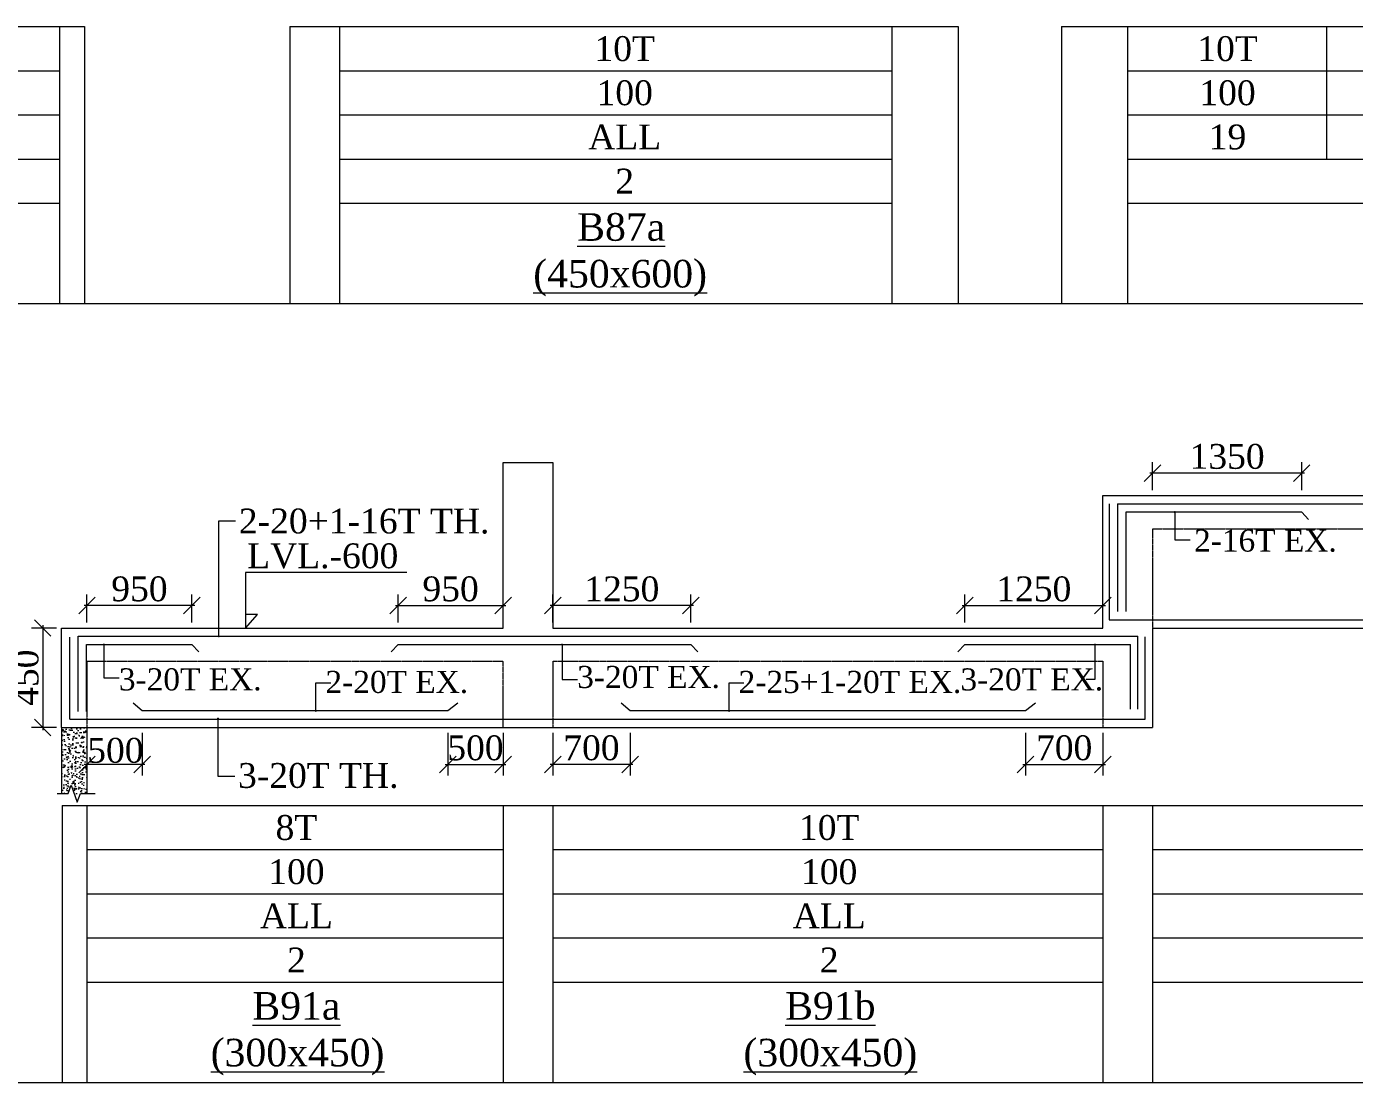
# Model space of a CAD drawing. Header units: millimetres. Extents: x 9781889 to 10654170, y -7852491 to -7608561.
# Drawn here: x 10272073 to 10284095, y -7780680 to -7771115 of the extents above; entities that cross this region are included whole.
import ezdxf
from ezdxf.enums import TextEntityAlignment as Align

# ---------------------------------------------------------------- set-up
doc = ezdxf.new("R2010")
doc.units = ezdxf.units.MM
doc.header["$LTSCALE"] = 10
doc.header["$PDMODE"] = 3
doc.linetypes.add('HIDDEN', pattern=[0.375, 0.25, -0.125])
for name, color, linetype, lineweight in [('LVL', 3, 'Continuous', 0), ('S-CUT OUT LINE', 9, 'Continuous', 0), ('S-DIM L.S.', 7, 'Continuous', 0), ('S-HATCH', 8, 'Continuous', 0), ('S-L.S.SECTION', 5, 'Continuous', 0), ('S-L.S.SLAB LINE', 252, 'HIDDEN', 0), ('S-L.S.STEEL', 1, 'Continuous', 9), ('S-SECTION MARK', 7, 'Continuous', 0), ('S-SHEET', 251, 'Continuous', 0), ('S-TEXT', 7, 'Continuous', 0), ('S-TEXT L.S. BEAM NO.', 30, 'Continuous', 0), ('S-TEXT. L.S.', 7, 'Continuous', 0)]:
    doc.layers.add(name, color=color, linetype=linetype, lineweight=lineweight)
doc.styles.add('135', font='arial.ttf', dxfattribs={"width": 0.8, "height": 135})
doc.styles.get("Standard").update_dxf_attribs({"font": 'arial.ttf'})
doc.styles.add('TEXT', font='times.ttf')
doc.dimstyles.new('75', dxfattribs={"dimtxt": 135, "dimasz": 90, "dimexe": 0.1, "dimexo": 0.03, "dimgap": 0.09, "dimtad": 1, "dimdec": 0, "dimzin": 0, "dimdsep": 46, "dimtxsty": '135', "dimblk": 'ARCHTICK', "dimcen": 0.09, "dimclrd": 256, "dimclre": 256, "dimclrt": 256, "dimadec": 0, "dimazin": 0, "dimtfac": 1, "dimtdec": 0, "dimtofl": 0, "dimtmove": 1, "dimatfit": 3, "dimldrblk": 'DOTSMALL', "dimfxl": 1, "dimtolj": 1, "dimtzin": 0, "dimlwd": -1, "dimlwe": -1, "dimarcsym": 0})
doc.dimstyles.new('SETU_1', dxfattribs={"dimtxt": 200, "dimasz": 150, "dimexe": 100, "dimexo": 50, "dimgap": 35, "dimtad": 1, "dimdec": 0, "dimzin": 0, "dimdsep": 46, "dimtxsty": 'Standard', "dimblk": 'OBLIQUE', "dimcen": 150, "dimdle": 25, "dimclrd": 256, "dimclre": 7, "dimclrt": 256, "dimadec": 0, "dimazin": 0, "dimtfac": 1, "dimtdec": 0, "dimtofl": 0, "dimtmove": 1, "dimatfit": 3, "dimfxl": 1, "dimtolj": 1, "dimtzin": 0, "dimlwd": -1, "dimlwe": 5, "dimarcsym": 1})

# ---------------------------------------------------------------- blocks, each defined once
blk = doc.blocks.new('_ArchTick')
at = {"color": 0, "linetype": 'ByBlock', "const_width": 0.15}
blk.add_lwpolyline([(-0.5, -0.5), (0.5, 0.5)], dxfattribs=at)
blk = doc.blocks.new('_Oblique')
at = {"color": 0, "linetype": 'ByBlock', "lineweight": -2}
blk.add_line((-0.5, -0.5), (0.5, 0.5), dxfattribs=at)
blk = doc.blocks.new('*D721')
at = {"layer": 'Defpoints', "color": 0, "transparency": 16777216}
for p in [(10272619.86579873, -7776360.105480207), (10272619.86579873, -7776563.909103302, 0.0148120577035693), (10273569.86579873, -7776563.909103302, 0.0148120577035693)]:
    blk.add_point(p, dxfattribs=at)
at = {"layer": 'S-DIM L.S.', "color": 7, "lineweight": 5, "transparency": 16777216}
for p, q in [((10272619.86579873, -7776513.909103302), (10272619.86579873, -7776260.105480207)), ((10273569.86579873, -7776513.909103302), (10273569.86579873, -7776260.105480207))]:
    blk.add_line(p, q, dxfattribs=at)
at = {"layer": 'S-DIM L.S.', "transparency": 16777216}
blk.add_line((10273594.86579873, -7776360.105480207), (10272594.86579873, -7776360.105480207), dxfattribs=at)
at = {"layer": 'S-DIM L.S.', "transparency": 16777216, "xscale": 150, "yscale": 150, "zscale": 150, "rotation": 180}
blk.add_blockref('_Oblique', (10272619.86579873, -7776360.105480207), dxfattribs=at)
at = {"layer": 'S-DIM L.S.', "transparency": 16777216, "xscale": 150, "yscale": 150, "zscale": 150}
blk.add_blockref('_Oblique', (10273569.86579873, -7776360.105480207), dxfattribs=at)
at = {"layer": 'S-DIM L.S.', "transparency": 16777216, "insert": (10273094.86579873, -7776210.334391527), "char_height": 225, "attachment_point": 5, "style": 'TEXT'}
blk.add_mtext('\\A1;950', dxfattribs=at)
blk = doc.blocks.new('*D722')
at = {"layer": 'Defpoints', "color": 0, "transparency": 16777216}
for p in [(10272393.96041652, -7776563.909105176), (10272218.81045161, -7777463.909108156), (10272393.96041745, -7777463.909108156)]:
    blk.add_point(p, dxfattribs=at)
at = {"layer": 'S-DIM L.S.', "color": 7, "lineweight": 5, "transparency": 16777216}
for p, q in [((10272343.96041652, -7776563.909105176), (10272118.81045161, -7776563.909105176)), ((10272343.96041745, -7777463.909108156), (10272118.81045161, -7777463.909108156))]:
    blk.add_line(p, q, dxfattribs=at)
at = {"layer": 'S-DIM L.S.', "transparency": 16777216}
blk.add_line((10272218.81045161, -7776538.909105176), (10272218.81045161, -7777488.909108156), dxfattribs=at)
at = {"layer": 'S-DIM L.S.', "transparency": 16777216, "xscale": 150, "yscale": 150, "zscale": 150}
for p, rotation in [((10272218.81045161, -7776563.909105176), 90), ((10272218.81045161, -7777463.909108156), 270)]:
    blk.add_blockref('_Oblique', p, dxfattribs=dict(at, rotation=rotation))
at = {"layer": 'S-DIM L.S.', "transparency": 16777216, "insert": (10272069.36380416, -7777013.909106667), "char_height": 225, "attachment_point": 5, "rotation": 90, "style": 'TEXT'}
blk.add_mtext('\\A1;450', dxfattribs=at)
blk = doc.blocks.new('*D723')
at = {"layer": 'Defpoints', "color": 0, "transparency": 16777216}
for p in [(10276386.82438621, -7776360.105480207), (10275436.82438621, -7776563.909103302, 0.0148120577035693), (10276386.82438621, -7776563.909103302, 0.0148120577035693)]:
    blk.add_point(p, dxfattribs=at)
at = {"layer": 'S-DIM L.S.', "color": 7, "lineweight": 5, "transparency": 16777216}
for p, q in [((10275436.82438621, -7776513.909103302), (10275436.82438621, -7776260.105480207)), ((10276386.82438621, -7776513.909103302), (10276386.82438621, -7776260.105480207))]:
    blk.add_line(p, q, dxfattribs=at)
at = {"layer": 'S-DIM L.S.', "transparency": 16777216}
blk.add_line((10275411.82438621, -7776360.105480207), (10276411.82438621, -7776360.105480207), dxfattribs=at)
at = {"layer": 'S-DIM L.S.', "transparency": 16777216, "xscale": 150, "yscale": 150, "zscale": 150, "rotation": 180}
blk.add_blockref('_Oblique', (10275436.82438621, -7776360.105480207), dxfattribs=at)
at = {"layer": 'S-DIM L.S.', "transparency": 16777216, "xscale": 150, "yscale": 150, "zscale": 150}
blk.add_blockref('_Oblique', (10276386.82438621, -7776360.105480207), dxfattribs=at)
at = {"layer": 'S-DIM L.S.', "transparency": 16777216, "insert": (10275911.82438621, -7776210.334391527), "char_height": 225, "attachment_point": 5, "style": 'TEXT'}
blk.add_mtext('\\A1;950', dxfattribs=at)
blk = doc.blocks.new('*D724')
at = {"layer": 'Defpoints', "color": 0, "transparency": 16777216}
for p in [(10282266.92611585, -7775160.105482849), (10282266.92611585, -7775363.909105944, 0.0148120577035693), (10283616.92611585, -7775363.909105944, 0.0148120577035693)]:
    blk.add_point(p, dxfattribs=at)
at = {"layer": 'S-DIM L.S.', "color": 7, "lineweight": 5, "transparency": 16777216}
for p, q in [((10282266.92611585, -7775313.909105944), (10282266.92611585, -7775060.105482849)), ((10283616.92611585, -7775313.909105944), (10283616.92611585, -7775060.105482849))]:
    blk.add_line(p, q, dxfattribs=at)
at = {"layer": 'S-DIM L.S.', "transparency": 16777216}
blk.add_line((10283641.92611585, -7775160.105482849), (10282241.92611585, -7775160.105482849), dxfattribs=at)
at = {"layer": 'S-DIM L.S.', "transparency": 16777216, "xscale": 150, "yscale": 150, "zscale": 150, "rotation": 180}
blk.add_blockref('_Oblique', (10282266.92611585, -7775160.105482849), dxfattribs=at)
at = {"layer": 'S-DIM L.S.', "transparency": 16777216, "xscale": 150, "yscale": 150, "zscale": 150}
blk.add_blockref('_Oblique', (10283616.92611585, -7775160.105482849), dxfattribs=at)
at = {"layer": 'S-DIM L.S.', "transparency": 16777216, "insert": (10282941.92611585, -7775010.658835409), "char_height": 225, "attachment_point": 5, "style": 'TEXT'}
blk.add_mtext('\\A1;1350', dxfattribs=at)
blk = doc.blocks.new('*D1669')
at = {"layer": 'Defpoints', "color": 0, "transparency": 16777216}
for p in [(10276836.87525176, -7776360.105481198), (10276836.87525176, -7776563.909104293, 0.0148120577035693), (10278086.87525176, -7776563.909104293, 0.0148120577035693)]:
    blk.add_point(p, dxfattribs=at)
at = {"layer": 'S-DIM L.S.', "color": 7, "lineweight": 5, "transparency": 16777216}
for p, q in [((10276836.87525176, -7776513.909104293), (10276836.87525176, -7776260.105481198)), ((10278086.87525176, -7776513.909104293), (10278086.87525176, -7776260.105481198))]:
    blk.add_line(p, q, dxfattribs=at)
at = {"layer": 'S-DIM L.S.', "transparency": 16777216}
blk.add_line((10278111.87525176, -7776360.105481198), (10276811.87525176, -7776360.105481198), dxfattribs=at)
at = {"layer": 'S-DIM L.S.', "transparency": 16777216, "xscale": 150, "yscale": 150, "zscale": 150, "rotation": 180}
blk.add_blockref('_Oblique', (10276836.87525176, -7776360.105481198), dxfattribs=at)
at = {"layer": 'S-DIM L.S.', "transparency": 16777216, "xscale": 150, "yscale": 150, "zscale": 150}
blk.add_blockref('_Oblique', (10278086.87525176, -7776360.105481198), dxfattribs=at)
at = {"layer": 'S-DIM L.S.', "transparency": 16777216, "insert": (10277461.87525176, -7776210.658833758), "char_height": 225, "attachment_point": 5, "style": 'TEXT'}
blk.add_mtext('\\A1;1250', dxfattribs=at)
blk = doc.blocks.new('*D1670')
at = {"layer": 'Defpoints', "color": 0, "transparency": 16777216}
for p in [(10281816.77352065, -7776360.105481198), (10280566.77352065, -7776563.909104293, 0.0148120577035693), (10281816.77352065, -7776563.909104293, 0.0148120577035693)]:
    blk.add_point(p, dxfattribs=at)
at = {"layer": 'S-DIM L.S.', "color": 7, "lineweight": 5, "transparency": 16777216}
for p, q in [((10280566.77352065, -7776513.909104293), (10280566.77352065, -7776260.105481198)), ((10281816.77352065, -7776513.909104293), (10281816.77352065, -7776260.105481198))]:
    blk.add_line(p, q, dxfattribs=at)
at = {"layer": 'S-DIM L.S.', "transparency": 16777216}
blk.add_line((10280541.77352065, -7776360.105481198), (10281841.77352065, -7776360.105481198), dxfattribs=at)
at = {"layer": 'S-DIM L.S.', "transparency": 16777216, "xscale": 150, "yscale": 150, "zscale": 150, "rotation": 180}
blk.add_blockref('_Oblique', (10280566.77352065, -7776360.105481198), dxfattribs=at)
at = {"layer": 'S-DIM L.S.', "transparency": 16777216, "xscale": 150, "yscale": 150, "zscale": 150}
blk.add_blockref('_Oblique', (10281816.77352065, -7776360.105481198), dxfattribs=at)
at = {"layer": 'S-DIM L.S.', "transparency": 16777216, "insert": (10281191.77352065, -7776210.658833758), "char_height": 225, "attachment_point": 5, "style": 'TEXT'}
blk.add_mtext('\\A1;1250', dxfattribs=at)
blk = doc.blocks.new('*D1682')
at = {"layer": 'Defpoints', "color": 0, "transparency": 16777216}
for p in [(10281116.70150924, -7777463.909113865, 0.0147644726574974), (10281816.82438626, -7777463.909112003, 0.0148120577035693), (10281816.82438626, -7777799.981854942)]:
    blk.add_point(p, dxfattribs=at)
at = {"layer": 'S-DIM L.S.', "color": 7, "lineweight": 5, "transparency": 16777216}
for p, q in [((10281116.70150924, -7777513.909113865), (10281116.70150924, -7777899.981854942)), ((10281816.82438626, -7777513.909112003), (10281816.82438626, -7777899.981854942))]:
    blk.add_line(p, q, dxfattribs=at)
at = {"layer": 'S-DIM L.S.', "transparency": 16777216}
blk.add_line((10281091.70150924, -7777799.981854942), (10281841.82438626, -7777799.981854942), dxfattribs=at)
at = {"layer": 'S-DIM L.S.', "transparency": 16777216, "xscale": 150, "yscale": 150, "zscale": 150, "rotation": 180}
blk.add_blockref('_Oblique', (10281116.70150924, -7777799.981854942), dxfattribs=at)
at = {"layer": 'S-DIM L.S.', "transparency": 16777216, "xscale": 150, "yscale": 150, "zscale": 150}
blk.add_blockref('_Oblique', (10281816.82438626, -7777799.981854942), dxfattribs=at)
at = {"layer": 'S-DIM L.S.', "transparency": 16777216, "insert": (10281466.76294775, -7777650.210766261), "char_height": 225, "attachment_point": 5, "style": 'TEXT'}
blk.add_mtext('\\A1;700', dxfattribs=at)
blk = doc.blocks.new('*D1683')
at = {"layer": 'Defpoints', "color": 0, "transparency": 16777216}
for p in [(10276836.82438626, -7777463.909112003, 0.0148120577035693), (10277536.94726328, -7777463.909113865, 0.0147644726574974), (10276836.82438626, -7777799.981854942)]:
    blk.add_point(p, dxfattribs=at)
at = {"layer": 'S-DIM L.S.', "color": 7, "lineweight": 5, "transparency": 16777216}
for p, q in [((10276836.82438626, -7777513.909112003), (10276836.82438626, -7777899.981854942)), ((10277536.94726328, -7777513.909113865), (10277536.94726328, -7777899.981854942))]:
    blk.add_line(p, q, dxfattribs=at)
at = {"layer": 'S-DIM L.S.', "transparency": 16777216}
blk.add_line((10277561.94726328, -7777799.981854942), (10276811.82438626, -7777799.981854942), dxfattribs=at)
at = {"layer": 'S-DIM L.S.', "transparency": 16777216, "xscale": 150, "yscale": 150, "zscale": 150, "rotation": 180}
blk.add_blockref('_Oblique', (10276836.82438626, -7777799.981854942), dxfattribs=at)
at = {"layer": 'S-DIM L.S.', "transparency": 16777216, "xscale": 150, "yscale": 150, "zscale": 150}
blk.add_blockref('_Oblique', (10277536.94726328, -7777799.981854942), dxfattribs=at)
at = {"layer": 'S-DIM L.S.', "transparency": 16777216, "insert": (10277186.88582477, -7777650.210766261), "char_height": 225, "attachment_point": 5, "style": 'TEXT'}
blk.add_mtext('\\A1;700', dxfattribs=at)
blk = doc.blocks.new('*D1684')
at = {"layer": 'Defpoints', "color": 0, "transparency": 16777216}
for p in [(10275886.70150924, -7777463.909113865, 0.0147644726574974), (10276386.82438626, -7777463.909112003, 0.0148120577035693), (10276386.82438626, -7777799.981854942)]:
    blk.add_point(p, dxfattribs=at)
at = {"layer": 'S-DIM L.S.', "color": 7, "lineweight": 5, "transparency": 16777216}
for p, q in [((10275886.70150924, -7777513.909113865), (10275886.70150924, -7777899.981854942)), ((10276386.82438626, -7777513.909112003), (10276386.82438626, -7777899.981854942))]:
    blk.add_line(p, q, dxfattribs=at)
at = {"layer": 'S-DIM L.S.', "transparency": 16777216}
blk.add_line((10275861.70150924, -7777799.981854942), (10276411.82438626, -7777799.981854942), dxfattribs=at)
at = {"layer": 'S-DIM L.S.', "transparency": 16777216, "xscale": 150, "yscale": 150, "zscale": 150, "rotation": 180}
blk.add_blockref('_Oblique', (10275886.70150924, -7777799.981854942), dxfattribs=at)
at = {"layer": 'S-DIM L.S.', "transparency": 16777216, "xscale": 150, "yscale": 150, "zscale": 150}
blk.add_blockref('_Oblique', (10276386.82438626, -7777799.981854942), dxfattribs=at)
at = {"layer": 'S-DIM L.S.', "transparency": 16777216, "insert": (10276136.76294775, -7777650.535207502), "char_height": 225, "attachment_point": 5, "style": 'TEXT'}
blk.add_mtext('\\A1;500', dxfattribs=at)
blk = doc.blocks.new('*D1685')
at = {"layer": 'Defpoints', "color": 0, "transparency": 16777216}
for p in [(10272619.86579874, -7777463.909112003, 0.0148120577035693), (10273119.98867576, -7777463.909113865, 0.0147644726574974), (10272619.86579874, -7777799.981854942)]:
    blk.add_point(p, dxfattribs=at)
at = {"layer": 'S-DIM L.S.', "color": 7, "lineweight": 5, "transparency": 16777216}
for p, q in [((10272619.86579874, -7777513.909112003), (10272619.86579874, -7777899.981854942)), ((10273119.98867576, -7777513.909113865), (10273119.98867576, -7777899.981854942))]:
    blk.add_line(p, q, dxfattribs=at)
at = {"layer": 'S-DIM L.S.', "transparency": 16777216}
blk.add_line((10273144.98867576, -7777799.981854942), (10272594.86579874, -7777799.981854942), dxfattribs=at)
at = {"layer": 'S-DIM L.S.', "transparency": 16777216, "xscale": 150, "yscale": 150, "zscale": 150, "rotation": 180}
blk.add_blockref('_Oblique', (10272619.86579874, -7777799.981854942), dxfattribs=at)
at = {"layer": 'S-DIM L.S.', "transparency": 16777216, "xscale": 150, "yscale": 150, "zscale": 150}
blk.add_blockref('_Oblique', (10273119.98867576, -7777799.981854942), dxfattribs=at)
at = {"layer": 'S-DIM L.S.', "transparency": 16777216, "insert": (10272876.78568183, -7777673.396689453), "char_height": 225, "attachment_point": 5, "style": 'TEXT'}
blk.add_mtext('\\A1;500', dxfattribs=at)

msp = doc.modelspace()

# ---------------------------------------------------------------- hatches: boundary and pattern name
at = {"layer": 'S-HATCH'}
h = msp.add_hatch(dxfattribs=at)
h.set_pattern_fill('AR-CONC', color=256, scale=0.5)
h.set_pattern_definition([(49.99999999999999, (478661.5896326769, -48846.77737718821), (91.092334498002, -7.969542769451543), [9.525, -104.775]), (355, (478661.5896326769, -48846.77737718821), (-17.62171071248467, 95.52842261951757), [7.62, -83.820292085]), (100.4514447, (478669.1806361768, -48847.44150393829), (73.47062354517664, 87.55887595609755), [8.095004399999997, -89.04512229999997]), (46.18420000000001, (478661.5896326769, -48821.37737718783), (135.539520446065, -21.02116396636357), [14.2875, -157.1625]), (96.63555760999992, (478672.884582676, -48823.12912718859), (118.7020670257515, 123.7130622988608), [12.14251157, -133.56780408]), (351.1841511700001, (478661.5896326769, -48821.37737718783), (118.7020670324885, 123.7130622927663), [11.429983535, -125.72986596]), (21, (478674.2896326762, -48827.72737718839), (75.80719563456624, -51.1325990935438), [9.525, -104.775]), (326.0000000000001, (478674.2896326762, -48827.72737718839), (30.90101417382354, 92.09398306115963), [7.62, -83.82]), (71.45144499999999, (478680.6068989765, -48831.98842713796), (106.7082096393581, 40.96138444295262), [8.0950044, -89.04496879999999]), (37.50000000000001, (478661.5896326769, -48846.77737718821), (1.544301625295908, 42.27751943657655), [0, -82.804, 0, -85.09, 0, -84.1375]), (7.499999999999999, (478661.5896326769, -48846.77737718821), (33.40983125515287, 50.09028740905975), [0, -48.514, 0, -80.899, 0, -32.0675]), (327.5, (478633.2686326765, -48846.77737718821), (67.7952975834357, -2.864371996336722), [0, -31.75, 0, -99.06, 0, -131.445]), (317.5, (478620.5686326772, -48846.77737718821), (74.06459069300902, 12.71324551666651), [0, -41.275, 0, -65.786, 0, -93.345])])
h.paths.add_polyline_path([(10272619.86579873, -7778063.909105917), (10272504.08501275, -7778063.909105917), (10272476.11470711, -7777987.061323559), (10272448.1444024, -7778063.909105917), (10272389.86579873, -7778063.909105917), (10272389.86579873, -7777463.90910629), (10272619.86579873, -7777463.90910629)])

# ---------------------------------------------------------------- linework, layer by layer
at = {"layer": 'LVL', "linetype": 'Continuous', "elevation": -0.01504220617463428}
msp.add_lwpolyline([(10275515.46533724, -7776060.488865154), (10274054.24913019, -7776060.488865154), (10274054.24913019, -7776563.909103301), (10274162.38865762, -7776441.825922063), (10274054.24913019, -7776441.825922063)], dxfattribs=at)
at = {"layer": 'S-CUT OUT LINE', "color": 1, "elevation": -0.0149303391738989}
msp.add_lwpolyline([(10272350.47147192, -7778063.909105917), (10272448.1444024, -7778063.909105917), (10272476.11470711, -7777987.061323559), (10272532.0553184, -7778140.756888276), (10272560.02562404, -7778063.909105917), (10272694.86579892, -7778063.909105917)], dxfattribs=at)
at = {"layer": 'S-L.S.SECTION'}
for p, q in [((10281816.77352139, -7775363.909105944, -0.0004505370067029852), (10294071.87525102, -7775363.909105944, -0.0002906344659939007)), ((10281816.8243862, -7776563.909103302, -0.01520067434471239), (10281816.77352139, -7775363.909105945, -0.0003914615563835554)), ((10272389.86579873, -7776563.909105172, -0.01493033917389904), (10276386.82438626, -7776563.90910438, -0.0150449592257924)), ((10272389.86579873, -7777463.90910629, -0.0149303391738989), (10272389.86579873, -7776563.909105172, -0.0149303391738989)), ((10272389.86579873, -7777463.90910629, -0.0149303391738989), (10272389.86579873, -7776563.909105172, -0.0149303391738989)), ((10276836.82438626, -7776563.90910429, -0.01505786379365883), (10281816.8243862, -7776563.909103302, -0.01520067434471239)), ((10282266.87525103, -7776563.90911824, -0.0005047644790789241), (10294071.87525102, -7776563.909107062, -0.0002906344659939007)), ((10282266.87525103, -7776563.909112651, -0.0004884999710309498), (10282266.87525107, -7777463.90910591, -0.01511073305591992)), ((10272393.96041745, -7777463.90910629, -0.01492820685345154), (10282266.87525103, -7777463.909105906, -0.01511073305583978))]:
    msp.add_line(p, q, dxfattribs=at)
at = {"layer": 'S-L.S.SECTION', "color": 1}
for p, q in [((10272389.86579873, -7777463.90910629, -0.0149303391738989), (10272389.86579873, -7778063.909105917, -0.0149303392903142)), ((10272619.86579873, -7777463.90910629, -0.0149303391738989), (10272619.86579873, -7778063.909105917, -0.0149303392903142))]:
    msp.add_line(p, q, dxfattribs=at)
at = {"layer": 'S-L.S.SECTION', "elevation": -0.01510839611733318}
msp.add_lwpolyline([(10276386.82438626, -7776563.90910438), (10276386.82438626, -7775063.909106414), (10276836.82438626, -7775063.909106414), (10276836.82438626, -7776563.90910429)], dxfattribs=at)
at = {"layer": 'S-L.S.SLAB LINE', "ltscale": 0.3}
for p, q in [((10282266.87525103, -7775663.909111533, -0.0002918735904206464), (10287741.87525102, -7775663.909111532, -0.0001874306368184443)), ((10282266.87525103, -7775663.909117122, -0.0005047644790789241), (10282266.87525103, -7776563.90911824, -0.0005047644790789241)), ((10272619.86579873, -7776863.909103302, -0.01507399672564327), (10276386.82438621, -7776863.909103304, -0.01511352382798985)), ((10272619.86579874, -7776863.909103302, -0.0150472486855844), (10272619.86579874, -7777463.90910442, -0.0150472486855844)), ((10272619.86579873, -7776863.909103302, -0.01504533328346408), (10272619.86579873, -7777463.90910442, -0.01504533328346408)), ((10272619.86579873, -7776863.909103302, -0.015043458882895), (10272619.86579873, -7777463.90910442, -0.015043458882895)), ((10276836.82438621, -7776863.909103304, -0.01511824572647718), (10281816.8243862, -7776863.909103302, -0.01517050140307002)), ((10281816.8243862, -7776863.909103302, -0.01517050140307002), (10281816.82438625, -7777463.909105945, -0.01510839611733318))]:
    msp.add_line(p, q, dxfattribs=at)
at = {"layer": 'S-L.S.SLAB LINE', "ltscale": 0.3, "elevation": -0.01510839611733318}
for points in [[(10276386.82438626, -7777463.909106414), (10276386.82438626, -7776863.909103304)], [(10276836.82438626, -7776863.909103304), (10276836.82438626, -7777463.909106414)]]:
    msp.add_lwpolyline(points, dxfattribs=at)
at = {"layer": 'S-L.S.STEEL'}
for p, q in [((10281874.65424548, -7775438.909107062, -0.0004551607366561534), (10281874.65424548, -7776488.909107806, -0.0004551411694064249)), ((10281949.65424548, -7775438.909107063, -0.0004551547678206168), (10293921.87525102, -7775438.909107063, -0.0002943142098649572)), ((10281949.65424548, -7775438.909107062, -0.0004551607366561534), (10281949.65424548, -7776412.986498869, -0.0004551607366561534)), ((10282024.65424548, -7775513.909107288, -0.0004551685162158703), (10282024.65424548, -7776412.986498869, -0.0004551685162158703)), ((10283616.92611585, -7775513.90910818, -0.0001892291751955752), (10283680.11901053, -7775580.76126239, -0.002146583246807775)), ((10281874.65424548, -7776488.909107806, -0.0004548901240874192), (10293996.87525102, -7776488.909107806, -0.0002939603273039755)), ((10272464.86579873, -7777388.909105165, -0.0149303391738989), (10272464.86579873, -7776645.356626851, -0.0149303391738989)), ((10272539.86579873, -7776638.90910442, -0.01504619757035755), (10282134.74735858, -7776638.909104421, -0.01520541406446601)), ((10272539.86579873, -7777319.954905906, -0.0149303391738989), (10272539.86579873, -7776638.90910442, -0.0149303391738989)), ((10282134.74735858, -7777298.307062143, -0.03001860308588485), (10282134.74735858, -7776638.909104421, -0.03001860308588485)), ((10282200.81130481, -7777388.909105164, -0.01520503232042848), (10282200.81130481, -7776644.697337406, -0.01520503232042848)), ((10272614.86579873, -7777319.954905906, -0.0149303391738989), (10272614.86579873, -7776713.909104166, -0.0149303391738989)), ((10275436.82438621, -7776713.909105537, -0.01491784273900932), (10275373.63149153, -7776780.761259748, -0.01687519681062152)), ((10275436.82438621, -7776713.909103675, -0.01501030460457202), (10278086.87525176, -7776713.909103795, -0.01506949483573471)), ((10278086.87525342, -7776713.90910555, -0.01505786530373703), (10278150.0681481, -7776780.761259761, -0.01701521937534923)), ((10280566.77351899, -7776713.90910555, -0.01505786530373703), (10280503.58062431, -7776780.761259761, -0.01701521937534923)), ((10280566.77352054, -7776713.909103909, -0.01512488462228451), (10282068.68341236, -7776713.909103977, -0.01515843054203952)), ((10282068.68341236, -7777298.307062143, -0.04483217384906577), (10282068.68341236, -7776713.909103977, -0.04483217384906577)), ((10272464.86579873, -7777388.909105165, -0.01504590610892772), (10282200.81130481, -7777388.909105164, -0.01520503232042848))]:
    msp.add_line(p, q, dxfattribs=at)
for points, elevation in [([(10275976.20150901, -7777245.696600612), (10275886.70150924, -7777313.909117218), (10273119.98867483, -7777313.909117218), (10273037.98867536, -7777243.196601134)], -0.03032334658793101), ([(10281206.201509, -7777245.696600612), (10281116.70150924, -7777313.909117218), (10277536.94726235, -7777313.909117218), (10277454.94726288, -7777243.196601134)], -0.03032334658793323)]:
    msp.add_lwpolyline(points, dxfattribs=dict(at, elevation=elevation))
for points in [[(10283616.92611585, -7775513.909106317, -0.0002816910407582752), (10282024.65424548, -7775513.909107288, -0.0002453148383231265)], [(10272614.86579873, -7776713.909104166, -0.01504920678242437), (10273569.86579873, -7776713.909105537, -0.01498103274219668), (10273633.05869341, -7776780.761259748, -0.01693838681380888)]]:
    msp.add_polyline3d(points, dxfattribs=at)
at = {"layer": 'S-SHEET'}
for p, q in [((10260858.15092293, -7771115.274685855, 0.002750738641697373), (10272596.99210095, -7771115.274685854, 0.003539656179957561)), ((10272371.08671967, -7771115.274685855, 0.001385110413170938), (10272371.08671967, -7773624.562087889, 0.001385110413170938)), ((10272596.99210095, -7771115.274685854, 0.001498230122164693), (10272596.99210095, -7773624.562087888, 0.001498230122164693)), ((10274455.46428656, -7771115.274823692, -8.495838470080002e-05), (10280505.97721941, -7771115.274823692, -0.001048667106879137)), ((10274455.46428656, -7771115.274823692, -7.073292046080534e-05), (10274455.46428656, -7773624.562225726, -7.073292046080534e-05)), ((10274905.46428656, -7771115.274823692, 9.687627906174569e-05), (10274905.46428656, -7773624.562225726, 9.687627906174569e-05)), ((10279905.97721941, -7771115.274823692, 9.687627906174569e-05), (10279905.97721941, -7773624.562225726, 9.687627906174569e-05)), ((10280505.97721941, -7771115.274823692, -0.001036779667585166), (10280505.97721941, -7773624.562225726, -0.001036779667585166)), ((10281441.40938008, -7771115.274823692, -1.422546423999468e-05), (10289871.40938008, -7771115.274823692, 0.0004484174458226412)), ((10281441.40938008, -7771115.274823692), (10281441.40938008, -7773624.562225726)), ((10282041.40938008, -7771115.274823692), (10282041.40938008, -7773624.562225726)), ((10283841.40938008, -7771115.274823692), (10283841.40938008, -7772315.274822947)), ((10267593.15092293, -7771515.274684365, 0.001401080870294109), (10272371.08671967, -7771515.274684365, 0.001321784018472603)), ((10274905.46428656, -7771515.274822202, 4.03361695334761e-05), (10279905.97721941, -7771515.274822202, 3.000610948449748e-05)), ((10282041.40938008, -7771515.274822202, -5.654010952826959e-05), (10289271.40938008, -7771515.274822202, -6.68701695772482e-05)), ((10267593.15092293, -7771915.274684737, 0.001401080870294109), (10272371.08671967, -7771915.274684737, 0.001321784018472603)), ((10274905.46428656, -7771915.274822574, 4.03361695334761e-05), (10279905.97721941, -7771915.274822574, 3.000610948449748e-05)), ((10282041.40938008, -7771915.274822574, -5.654010952826959e-05), (10289271.40938008, -7771915.274822574, -6.68701695772482e-05)), ((10267593.15092293, -7772315.274685108, 0.001401080870294109), (10272371.08671967, -7772315.27468511, 0.001321784018472603)), ((10274905.46428656, -7772315.274822947, 4.03361695334761e-05), (10279905.97721941, -7772315.274822947, 3.000610948449748e-05)), ((10282041.40938008, -7772315.274822947, -5.654010952826959e-05), (10289271.40938008, -7772315.274822947, -6.68701695772482e-05)), ((10267593.15092293, -7772715.274685484, 0.001401080870294109), (10272371.08671967, -7772715.274685482, 0.001321784018472603)), ((10274905.46428656, -7772715.274823319, 4.03361695334761e-05), (10279905.97721941, -7772715.274823319, 3.000610948449748e-05)), ((10282041.40938008, -7772715.274823319, -5.654010952826959e-05), (10289271.40938008, -7772715.274823319, -6.68701695772482e-05)), ((10258805.0278977, -7773624.562225725), (10310139.18448657, -7773624.562225725)), ((10260858.15092293, -7773624.562087889, 0.002835697026398173), (10272596.99210095, -7773624.562087888, 0.003624614564658361)), ((10274455.46428656, -7773624.562225726), (10280505.97721941, -7773624.562225726, -0.0009637087221783376)), ((10281441.40938008, -7773624.562225726, 7.073292046080534e-05), (10289871.40938008, -7773624.562225726, 0.0005333758305234412)), ((10272393.96041745, -7778170.929688207, -8.495838470080007e-05), (10272393.96041745, -7780680.217090241, -8.495838470080007e-05)), ((10272393.96041745, -7778170.929688207, -8.495838470080007e-05), (10294071.87525102, -7778170.929686337, -0.0002010272193430818)), ((10272619.86579873, -7778170.929686337, -0.0001981575295500447), (10272619.86579873, -7780680.217088371, -0.0001981575295500447)), ((10276386.87525103, -7778170.929686337, -0.0001981575295500447), (10276386.87525103, -7780680.217088371, -0.0001981575295500447)), ((10276836.87525103, -7778170.929686337, -0.0001577495402875064), (10276836.87525103, -7780680.217088371, -0.0001577495402875064)), ((10281816.87525103, -7778170.929686337, -0.0001981575295500447), (10281816.87525103, -7780680.217088371, -0.0001981575295500447)), ((10282266.87525103, -7778170.929686337, -0.0001976452934590821), (10282266.87525103, -7780680.217088371, -0.0001976452934590821)), ((10272619.86579873, -7778570.929684847, -0.0001981575295500447), (10276386.87525103, -7778570.929684847, -0.0002389600038665448)), ((10276836.87525103, -7778570.929684847, -0.000203885671626919), (10281816.87525103, -7778570.929684847, -0.0002650276991272929)), ((10282266.87525103, -7778570.929684847, -0.0002674047942484625), (10287741.87525102, -7778570.929684847, -0.000316072550541416)), ((10272619.86579873, -7778970.929685219, -0.0001981575295500447), (10276386.87525103, -7778970.929685219, -0.0002389600038665448)), ((10276836.87525103, -7778970.929685219, -0.000203885671626919), (10281816.87525103, -7778970.929685219, -0.0002650276991272929)), ((10282266.87525103, -7778970.929685219, -0.0002674047942484625), (10287741.87525102, -7778970.929685219, -0.000316072550541416)), ((10272619.86579873, -7779370.929685592, -0.0001981575295500447), (10276386.87525103, -7779370.929685592, -0.0002389600038665448)), ((10276836.87525103, -7779370.929685592, -0.000203885671626919), (10281816.87525103, -7779370.929685592, -0.0002650276991272929)), ((10282266.87525103, -7779370.929685592, -0.0002674047942484625), (10287741.87525102, -7779370.929685592, -0.000316072550541416)), ((10272619.86579873, -7779770.929685964, -0.0001981575295500447), (10276386.87525103, -7779770.929685964, -0.0002389600038665448)), ((10276836.87525103, -7779770.929685964, -0.000203885671626919), (10281816.87525103, -7779770.929685964, -0.0002650276991272929)), ((10282266.87525103, -7779770.929685964, -0.0002674047942484625), (10287741.87525102, -7779770.929685964, -0.000316072550541416)), ((10258805.0278977, -7780680.21709024), (10310139.18448657, -7780680.21709024)), ((10272393.96041745, -7780680.217090241), (10294071.87525102, -7780680.217088371, -0.0001160688346422817))]:
    msp.add_line(p, q, dxfattribs=at)

# ---------------------------------------------------------------- texts
at = {"layer": 'LVL', "style": 'TEXT'}
msp.add_text('LVL.-600', height=225, dxfattribs=at).set_placement((10274070.01994611, -7776022.053018775, -0.009526055024844729))
at = {"layer": 'S-TEXT', "linetype": 'ByBlock', "style": 'TEXT'}
for s, p in [('10T', (10277488.04739625, -7771315.274822947, -0.0004508818534090973)), ('10T', (10282945.70379212, -7771315.274822947, -0.0001447931569212)), ('100', (10277488.04739625, -7771715.274823319, -0.0004508818534090973)), ('100', (10282945.70379212, -7771715.274823319, -0.0001447931569212)), ('ALL', (10277488.04739625, -7772115.274823692, -0.0004508818534090973)), ('19', (10282945.70379212, -7772115.274823692, -0.0001447931569212)), ('2', (10277488.04739625, -7772515.274822202, -0.0003060886964878972)), ('8T', (10274515.93571322, -7778370.929685592, -0.0002809532850507758)), ('10T', (10279339.44043937, -7778370.929685592, -0.0002968512037195869)), ('100', (10274515.93571322, -7778770.929685964, -0.0002809532850507758)), ('100', (10279339.44043937, -7778770.929685964, -0.0002968512037195869)), ('ALL', (10274515.93571322, -7779170.929686337, -0.0002809532850507758)), ('ALL', (10279339.44043937, -7779170.929686337, -0.0002968512037195869)), ('2', (10274515.93571322, -7779570.929684847, -0.0001361601281295757)), ('2', (10279339.44043937, -7779570.929684847, -0.0001520580467983868))]:
    msp.add_text(s, height=224.9999999994056, dxfattribs=at).set_placement(p, align=Align.MIDDLE_CENTER)
at = {"layer": 'S-TEXT L.S. BEAM NO.', "color": 140, "linetype": 'ByBlock', "style": 'TEXT'}
for s, p in [('%%UB87a', (10277057.79241048, -7773055.938799858, -0.0003137678445017385)), ('%%U(450x600)', (10276660.25248333, -7773478.914046192, -0.0003137678445017385))]:
    msp.add_text(s, height=249.9999999993395, dxfattribs=at).set_placement(p)
at = {"layer": 'S-TEXT L.S. BEAM NO.', "color": 35, "linetype": 'ByBlock', "style": 'TEXT'}
for s, p in [('%%UB91a', (10274117.12034734, -7780111.593662502, -0.0001710770363853758)), ('%%UB91b', (10278940.62507349, -7780111.593662502, -0.0001869749550541869)), ('%%U(300x450)', (10273739.67486411, -7780534.568908836, -0.0001710770363853758)), ('%%U(300x450)', (10278563.17959026, -7780534.568908836, -0.0001869749550541869))]:
    msp.add_text(s, height=249.9999999993395, dxfattribs=at).set_placement(p)
at = {"layer": 'S-TEXT. L.S.', "style": 'TEXT'}
for s, height, p in [('2-20+1-16T TH.', 225, (10273994.87125555, -7775706.78665074, -0.009435841547473785)), ('2-16T EX.', 199.9999999994716, (10282642.69963163, -7775871.451168495, 0.00246782471607543)), ('3-20T EX.', 199.9999999994716, (10272908.48027997, -7777128.538487251, -0.01226030341169949)), ('2-20T EX.', 199.9999999994716, (10274778.58381816, -7777151.89698296, -0.02708052012412176)), ('3-20T EX.', 199.9999999994716, (10277057.94977393, -7777106.749005917, -0.02701745729025488)), ('2-25+1-20T EX.', 199.9999999994716, (10278519.03013019, -7777151.89698296, -0.02708052012412398)), ('3-20T EX.', 199.9999999994716, (10280527.63023107, -7777129.079097919, -0.02701745729025488)), ('3-20T TH.', 225, (10273987.12224094, -7778011.75897087, -0.009470193269068287))]:
    msp.add_text(s, height=height, dxfattribs=at).set_placement(p)

# ---------------------------------------------------------------- dimensions: what is measured, and where the dimension line sits
at = {"layer": 'S-DIM L.S.'}
for base, p1, p2, picture, middle in [((10282266.92611585, -7775160.105482849, -0.01506558742003227), (10283616.92611585, -7775363.909105944, -0.0002535297164629753), (10282266.92611585, -7775363.909105944, -0.0002535297164629753), '*D724', (10282941.92611585, -7775010.658835409, -0.01506558742003227)), ((10272619.86579873, -7776360.105480207, -0.02985739098703338), (10273569.86579873, -7776563.909103302, -0.01504533328346408), (10272619.86579873, -7776563.909103302, -0.01504533328346408), '*D721', (10273094.86579873, -7776210.334391527, -0.02985739098703338)), ((10276836.87525176, -7776360.105481198, -0.02986992295590362), (10278086.87525176, -7776563.909104293, -0.01505786525233432), (10276836.87525176, -7776563.909104293, -0.01505786525233432), '*D1669', (10277461.87525176, -7776210.658833758, -0.02986992295590362)), ((10276836.82438626, -7777799.981854942, -0.02992045382090248), (10277536.94726328, -7777463.909113865, -0.01515598116340508), (10276836.82438626, -7777463.909112003, -0.01510839611733318), '*D1683', (10277186.88582477, -7777650.210766261, -0.02992045382090248))]:
    dim = msp.add_linear_dim(base=base, p1=p1, p2=p2, dimstyle='SETU_1', override={"dimtxt": 225, "dimtxsty": 'TEXT'}, dxfattribs=at)
    dim.commit()
    dim.dimension.update_dxf_attribs({"geometry": picture, "text_midpoint": middle})
for base, p1, p2, picture, middle in [((10276386.82438621, -7776360.105480207, -0.02979420098384602), (10275436.82438621, -7776563.909103302, -0.01498214328027672), (10276386.82438621, -7776563.909103302, -0.01498214328027672), '*D723', (10275911.82438621, -7776210.334391527, -0.02979420098384602)), ((10281816.77352065, -7776360.105481198, -0.02986992295590362), (10280566.77352065, -7776563.909104293, -0.01505786525233432), (10281816.77352065, -7776563.909104293, -0.01505786525233432), '*D1670', (10281191.77352065, -7776210.658833758, -0.02986992295590362)), ((10281816.82438626, -7777799.981854942, -0.02992045382027819), (10281116.70150924, -7777463.909113865, -0.01515598116278079), (10281816.82438626, -7777463.909112003, -0.01510839611670889), '*D1682', (10281466.76294775, -7777650.210766261, -0.02992045382027819))]:
    dim = msp.add_linear_dim(base=base, p1=p1, p2=p2, angle=180, dimstyle='SETU_1', override={"dimtxt": 225, "dimtxsty": 'TEXT'}, dxfattribs=at)
    dim.commit()
    dim.dimension.update_dxf_attribs({"geometry": picture, "text_midpoint": middle})
at = {"layer": 'S-DIM L.S.', "color": 7}
dim = msp.add_linear_dim(base=(10272218.81045161, -7777463.909108156, -0.01493221104733221), p1=(10272393.96041652, -7776563.909105172, -0.01493221104733221), p2=(10272393.96041745, -7777463.909108153, -0.01493221104733221), angle=90, dimstyle='SETU_1', override={"dimtxt": 225, "dimlfac": 0.5, "dimtxsty": 'TEXT'}, dxfattribs=at)
dim.commit()
dim.dimension.update_dxf_attribs({"geometry": '*D722', "text_midpoint": (10272069.36380416, -7777013.909106667, -0.01493221104733221)})
at = {"layer": 'S-DIM L.S.'}
dim = msp.add_linear_dim(base=(10272619.86579874, -7777799.981854942, -0.02985930638915368), p1=(10273119.98867576, -7777463.909113865, -0.01509483373165628), p2=(10272619.86579874, -7777463.909112003, -0.01504724868558438), dimstyle='SETU_1', override={"dimtxt": 225, "dimtxsty": 'TEXT'}, dxfattribs=at)
dim.commit()
dim.dimension.update_dxf_attribs({"geometry": '*D1685', "text_midpoint": (10272876.78568183, -7777822.843336893, -0.02985930638915368), "dimtype": 160})
dim = msp.add_linear_dim(base=(10276386.82438626, -7777799.981854942, -0.02992045382027597), p1=(10275886.70150924, -7777463.909113865, -0.01515598116277857), p2=(10276386.82438626, -7777463.909112003, -0.01510839611670667), angle=180, dimstyle='SETU_1', override={"dimtxt": 225, "dimtxsty": 'TEXT'}, dxfattribs=at)
dim.commit()
dim.dimension.update_dxf_attribs({"geometry": '*D1684', "text_midpoint": (10276136.76294775, -7777799.981854942, -0.02992045382027597), "dimtype": 160})

# ---------------------------------------------------------------- leaders
at = {"layer": 'S-SECTION MARK'}
for points in [[(10273813.20918033, -7776638.90910442, -0.01512856244968299), (10273813.20918033, -7775591.655054636, -0.01512856244968299), (10273965.76577106, -7775591.655054636, -0.01512856244968299)], [(10282468.67245875, -7775513.909111905, -0.0002939548380729139), (10282468.67245875, -7775766.241611156, -0.0002939548380729139), (10282608.01310066, -7775766.241611156, -0.0002939548380729139)], [(10272772.20085752, -7776713.909103675, -0.01510023716668558), (10272772.20085752, -7777015.718116153, -0.01510023716668558), (10272911.54149943, -7777015.718116153, -0.01510023716668558)], [(10276921.04231665, -7776713.909102499, -0.01504938764169769), (10276921.04231665, -7777029.031479839, -0.01504938764169769), (10277060.38295856, -7777029.031479839, -0.01504938764169769)], [(10281745.11628851, -7776713.909102499, -0.01504938764169769), (10281745.11628851, -7777029.031479839, -0.01504938764169769), (10281666.97393558, -7777029.031479839, -0.01504938764169769)], [(10274692.20770062, -7777313.909116708, -0.03034361622872493), (10274692.20770062, -7777061.576617458, -0.03034361622872493), (10274827.58848187, -7777061.576617458, -0.03034361622872493)], [(10278432.65401264, -7777313.909116708, -0.03034361622872715), (10278432.65401264, -7777061.576617458, -0.03034361622872715), (10278568.0347939, -7777061.576617458, -0.03034361622872715)], [(10273805.46016572, -7777384.987290576, -0.01516291417127759), (10273805.46016572, -7777906.919406194, -0.01516291417127759), (10273958.01675645, -7777906.919406194, -0.01516291417127759)]]:
    msp.add_leader(points, dimstyle='75', override={"dimasz": 75}, dxfattribs=at)

doc.saveas('drawing.dxf')
